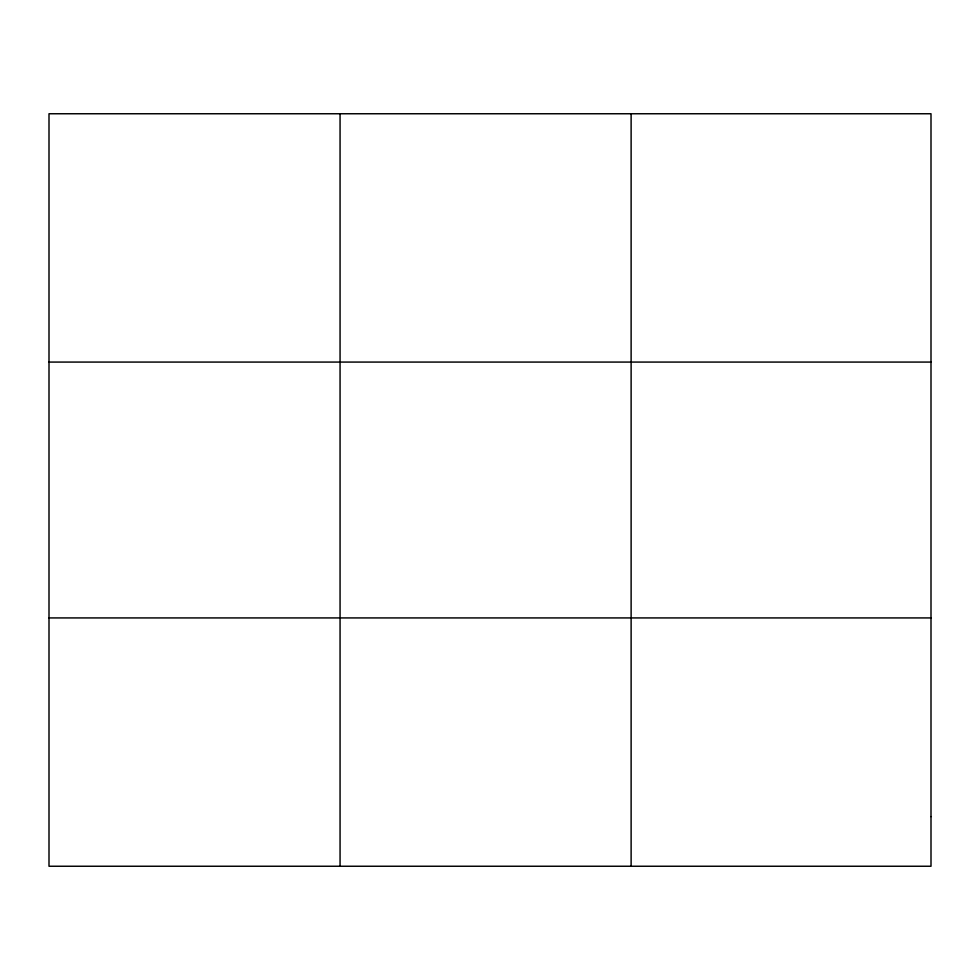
<?xml version="1.0" encoding="UTF-8"?>
<svg xmlns="http://www.w3.org/2000/svg" width="980" height="980" viewBox="0 0 980 980"><rect width="100%" height="100%" fill="white"/><g stroke="black" fill="none" stroke-linecap="round" stroke-linejoin="round"><path stroke-width="1.47" d="M340.06 866.247L340.06 113.754M631.12 866.247L631.12 113.754M49 362.073L931 362.073M49 617.927L931 617.927M931 816.585L931 866.247L49 866.247L49 113.754L931 113.754L931 816.585"/></g></svg>
